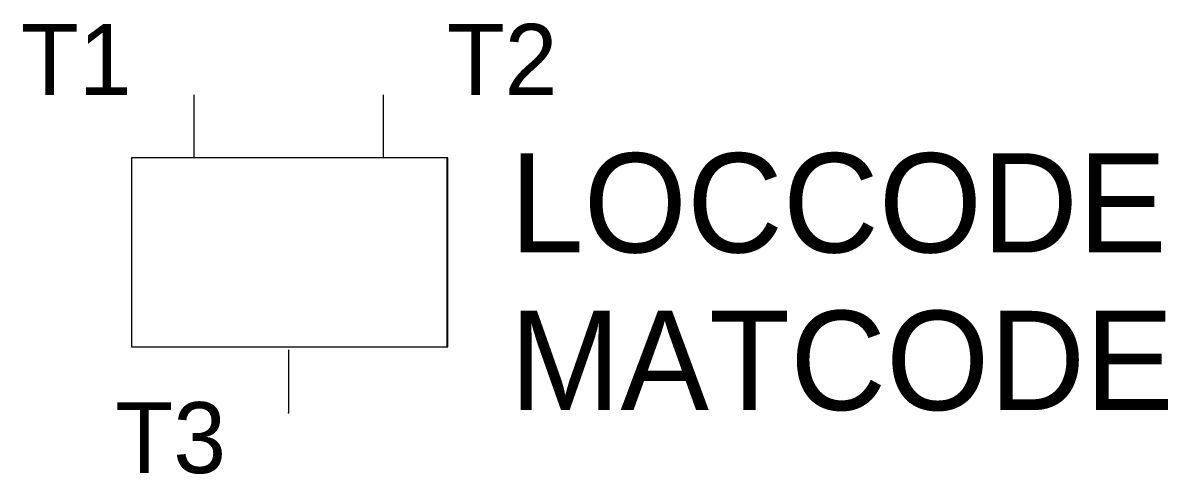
# Model space of a CAD drawing. Extents: x -8.4 to 27.9, y -7 to 7.3.
import ezdxf
from ezdxf.enums import TextEntityAlignment as Align

# ---------------------------------------------------------------- set-up
doc = ezdxf.new("R2010")
doc.units = 0
doc.layers.get('0').update_dxf_attribs({"linetype": 'CONTINUOUS'})
doc.layers.add('C', color=6, linetype='CONTINUOUS')
doc.layers.add('T2', color=1, linetype='CONTINUOUS')

msp = doc.modelspace()

# ---------------------------------------------------------------- linework, layer by layer
at = {"color": 0}
for p, q in [((-3.019, 5.005), (-3.019, 3.005)), ((2.981, 5.005), (2.981, 3.005)), ((0.035, 3.005), (-4.997, 3.005)), ((-4.997, 3.005), (-4.997, -2.995)), ((5.035, 3.005), (0.035, 3.005)), ((5.035, -2.995), (5.035, 3.005)), ((-4.997, -2.995), (0.035, -2.995)), ((-0.019, -3.09), (-0.019, -5.09)), ((0.035, -2.995), (5.035, -2.995))]:
    msp.add_line(p, q, dxfattribs=at)
at = {"color": 0, "linetype": 'CONTINUOUS'}
msp.add_line((5, 3), (5, -3), dxfattribs=at)
at = {"layer": 'C', "color": 0, "linetype": 'CONTINUOUS'}
msp.add_point((-0.019, -5.09), dxfattribs=at)

# ---------------------------------------------------------------- texts
at = {"color": 0, "linetype": 'CONTINUOUS'}
for tag, p in [('LOCCODE', (7, 0)), ('MATCODE', (7, -5))]:
    msp.add_attdef(tag, p, '', height=3.15, dxfattribs=at)
at = {"layer": 'T2', "color": 0, "linetype": 'CONTINUOUS'}
msp.add_attdef('T2', (5, 5), '', height=2.25, dxfattribs=at)
for tag, p in [('T1', (-5, 5)), ('T3', (-2, -7))]:
    msp.add_attdef(tag, text='', height=2.25, dxfattribs=at).set_placement(p, align=Align.RIGHT)

doc.saveas('drawing.dxf')
